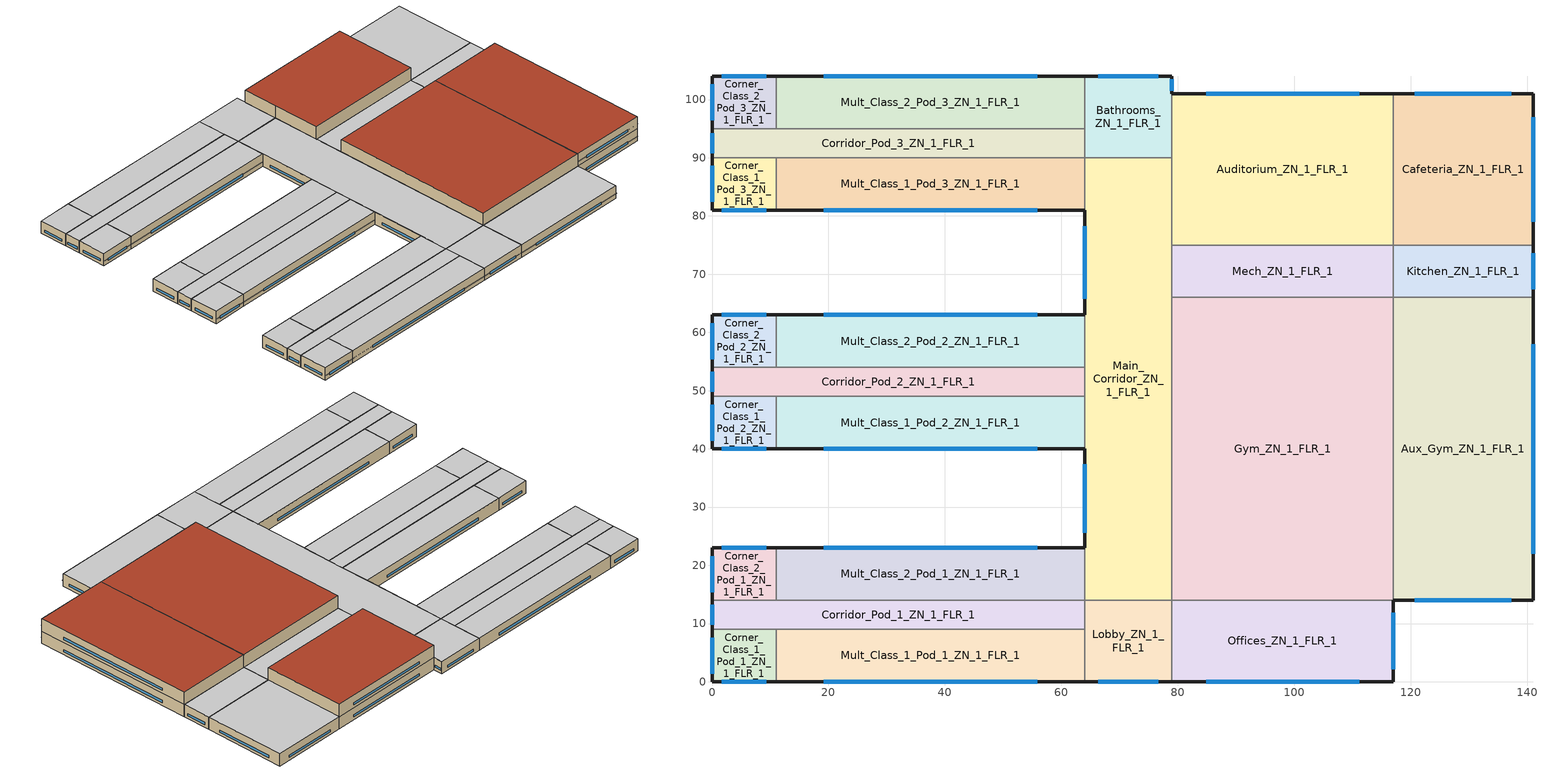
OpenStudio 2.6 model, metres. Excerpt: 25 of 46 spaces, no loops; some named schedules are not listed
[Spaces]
Kitchen_ZN_1_FLR_1
 floor ground: 141,75 141,66 117,66 117,75 z0
 wall outside (BTAP-Ext-Wall-Mass:U-0.21-:{ "cond"=>0.06}): 141,66 141,75 z0:4
 wall to Cafeteria_ZN_1_FLR_1: 141,75 117,75 z0:4
 wall to Aux_Gym_ZN_1_FLR_1: 117,66 141,66 z0:4
 wall to Mech_ZN_1_FLR_1: 117,75 117,66 z0:4
 window (BTAP-Ext-DaylightDiffuser:U=0.190 SHGC=0.600-:{ "cond"=>0.7}): 141,67.4 141,73.6 z0.92:1.61
 ceiling to LIBRARY_MEDIA_CENTER_ZN_1_FLR_2: 141,66 141,75 117,75 117,66 z4
Gym_ZN_1_FLR_1
 floor ground: 117,66 117,14 79,14 79,66 z0
 wall to Aux_Gym_ZN_1_FLR_1: 117,14 117,66 z4:8; 117,14 117,66 z0:4
 wall to Main_Corridor_ZN_1_FLR_1: 79,66 79,14 z0:4
 wall to Offices_ZN_1_FLR_1: 79,14 117,14 z0:4
 wall to Offices_ZN_1_FLR_2: 79,14 117,14 z4:8
 wall to Mech_ZN_1_FLR_2: 117,66 79,66 z4:8
 wall to Mech_ZN_1_FLR_1: 117,66 79,66 z0:4
 wall to Main_Corridor_ZN_1_FLR_2: 79,66 79,14 z4:8
 roof outside (BTAP-Ext-Roof-Metal:U-0.138-:{ "cond"=>0.057}): 117,14 117,66 79,66 79,14 z8
Offices_ZN_1_FLR_1
 floor ground: 117,14 117,0 79,0 79,14 z0
 wall outside (BTAP-Ext-Wall-Mass:U-0.21-:{ "cond"=>0.06}): 79,0 117,0 117,14 z0:4
 wall to Lobby_ZN_1_FLR_1: 79,14 79,0 z0:4
 window (BTAP-Ext-DaylightDiffuser:U=0.190 SHGC=0.600-:{ "cond"=>0.7}): 84.85,0 111.15,0 / 117,2.17 117,11.83 z0.92:1.61
 ceiling to Offices_ZN_1_FLR_2: 117,0 117,14 79,14 79,0 z4
Auditorium_ZN_1_FLR_1
 floor ground: 117,101 117,75 79,75 79,101 z0
 wall outside (BTAP-Ext-Wall-Mass:U-0.21-:{ "cond"=>0.06}): 117,101 79,101 z4:8; 117,101 79,101 z0:4
 wall to LIBRARY_MEDIA_CENTER_ZN_1_FLR_2: 117,75 117,101 z4:8
 wall to Main_Corridor_ZN_1_FLR_1: 79,90 79,75 z0:4
 wall to Cafeteria_ZN_1_FLR_1: 117,75 117,101 z0:4
 wall to Bathrooms_ZN_1_FLR_2: 79,101 79,90 z4:8
 wall to Bathrooms_ZN_1_FLR_1: 79,101 79,90 z0:4
 wall to Main_Corridor_ZN_1_FLR_2: 79,90 79,75 z4:8
 wall to Mech_ZN_1_FLR_2: 79,75 117,75 z4:8
 wall to Mech_ZN_1_FLR_1: 79,75 117,75 z0:4
 window (BTAP-Ext-DaylightDiffuser:U=0.190 SHGC=0.600-:{ "cond"=>0.7}): 111.15,101 84.85,101 z0.92:1.61; 111.15,101 84.85,101 z4.92:5.61
 roof outside (BTAP-Ext-Roof-Metal:U-0.138-:{ "cond"=>0.057}): 117,75 117,101 79,101 79,75 z8
Mult_Class_2_Pod_2_ZN_1_FLR_1
 floor ground: 64,63 64,54 11,54 11,63 z0
 wall outside (BTAP-Ext-Wall-Mass:U-0.21-:{ "cond"=>0.06}): 64,63 11,63 z0:4
 wall to Corner_Class_2_Pod_2_ZN_1_FLR_1: 11,63 11,54 z0:4
 wall to Corridor_Pod_2_ZN_1_FLR_1: 11,54 64,54 z0:4
 wall to Main_Corridor_ZN_1_FLR_1: 64,54 64,63 z0:4
 window (BTAP-Ext-DaylightDiffuser:U=0.190 SHGC=0.600-:{ "cond"=>0.7}): 55.84,63 19.16,63 z0.92:1.61
 ceiling to Mult_Class_2_Pod_2_ZN_1_FLR_2: 64,54 64,63 11,63 11,54 z4
Aux_Gym_ZN_1_FLR_1
 floor ground: 141,66 141,14 117,14 117,66 z0
 wall outside (BTAP-Ext-Wall-Mass:U-0.21-:{ "cond"=>0.06}): 117,14 141,14 141,66 z0:4; 117,14 141,14 141,66 z4:8
 wall to LIBRARY_MEDIA_CENTER_ZN_1_FLR_2: 141,66 117,66 z4:8
 window (BTAP-Ext-DaylightDiffuser:U=0.190 SHGC=0.600-:{ "cond"=>0.7}): 120.7,14 137.3,14 / 141,22 141,58 z0.92:1.61; 120.7,14 137.3,14 / 141,22 141,58 z4.92:5.61
 roof outside (BTAP-Ext-Roof-Metal:U-0.138-:{ "cond"=>0.057}): 141,14 141,66 117,66 117,14 z8
Cafeteria_ZN_1_FLR_1
 floor ground: 141,101 141,75 117,75 117,101 z0
 wall outside (BTAP-Ext-Wall-Mass:U-0.21-:{ "cond"=>0.06}): 141,75 141,101 117,101 z0:4
 window (BTAP-Ext-DaylightDiffuser:U=0.190 SHGC=0.600-:{ "cond"=>0.7}): 141,79.01 141,96.99 / 137.3,101 120.7,101 z0.92:1.61
 ceiling to LIBRARY_MEDIA_CENTER_ZN_1_FLR_2: 141,75 141,101 117,101 117,75 z4
Corner_Class_2_Pod_3_ZN_1_FLR_1
 floor ground: 11,104 11,95 0,95 0,104 z0
 wall outside (BTAP-Ext-Wall-Mass:U-0.21-:{ "cond"=>0.06}): 11,104 0,104 0,95 z0:4
 wall to Corridor_Pod_3_ZN_1_FLR_1: 0,95 11,95 z0:4
 wall to Mult_Class_2_Pod_3_ZN_1_FLR_1: 11,95 11,104 z0:4
 window (BTAP-Ext-DaylightDiffuser:U=0.190 SHGC=0.600-:{ "cond"=>0.7}): 9.29,104 1.71,104 / 0,102.6 0,96.4 z0.92:1.61
 ceiling to Corner_Class_2_Pod_3_ZN_1_FLR_2: 11,95 11,104 0,104 0,95 z4
Mult_Class_1_Pod_1_ZN_1_FLR_1
 floor ground: 64,9 64,0 11,0 11,9 z0
 wall outside (BTAP-Ext-Wall-Mass:U-0.21-:{ "cond"=>0.06}): 11,0 64,0 z0:4
 wall to Lobby_ZN_1_FLR_1: 64,0 64,9 z0:4
 wall to Corner_Class_1_Pod_1_ZN_1_FLR_1: 11,9 11,0 z0:4
 wall to Corridor_Pod_1_ZN_1_FLR_1: 64,9 11,9 z0:4
 window (BTAP-Ext-DaylightDiffuser:U=0.190 SHGC=0.600-:{ "cond"=>0.7}): 19.16,0 55.84,0 z0.92:1.61
 ceiling to Mult_Class_1_Pod_1_ZN_1_FLR_2: 64,0 64,9 11,9 11,0 z4
Corner_Class_1_Pod_1_ZN_1_FLR_1
 floor ground: 11,9 11,0 0,0 0,9 z0
 wall outside (BTAP-Ext-Wall-Mass:U-0.21-:{ "cond"=>0.06}): 0,9 0,0 11,0 z0:4
 wall to Corridor_Pod_1_ZN_1_FLR_1: 11,9 0,9 z0:4
 window (BTAP-Ext-DaylightDiffuser:U=0.190 SHGC=0.600-:{ "cond"=>0.7}): 1.71,0 9.29,0 / 0,7.6 0,1.4 z0.92:1.61
 ceiling to Corner_Class_1_Pod_1_ZN_1_FLR_2: 11,0 11,9 0,9 0,0 z4
Corner_Class_1_Pod_2_ZN_1_FLR_1
 floor ground: 11,49 11,40 0,40 0,49 z0
 wall outside (BTAP-Ext-Wall-Mass:U-0.21-:{ "cond"=>0.06}): 0,49 0,40 11,40 z0:4
 wall to Mult_Class_1_Pod_2_ZN_1_FLR_1: 11,40 11,49 z0:4
 wall to Corridor_Pod_2_ZN_1_FLR_1: 11,49 0,49 z0:4
 window (BTAP-Ext-DaylightDiffuser:U=0.190 SHGC=0.600-:{ "cond"=>0.7}): 1.71,40 9.29,40 / 0,47.6 0,41.4 z0.92:1.61
 ceiling to Corner_Class_1_Pod_2_ZN_1_FLR_2: 11,40 11,49 0,49 0,40 z4
Corridor_Pod_2_ZN_1_FLR_1
 floor ground: 64,54 64,49 0,49 0,54 z0
 wall outside (BTAP-Ext-Wall-Mass:U-0.21-:{ "cond"=>0.06}): 0,54 0,49 z0:4
 wall to Corner_Class_2_Pod_2_ZN_1_FLR_1: 11,54 0,54 z0:4
 wall to Main_Corridor_ZN_1_FLR_1: 64,49 64,54 z0:4
 wall to Mult_Class_1_Pod_2_ZN_1_FLR_1: 11,49 64,49 z0:4
 window (BTAP-Ext-DaylightDiffuser:U=0.190 SHGC=0.600-:{ "cond"=>0.7}): 0,53.21 0,49.79 z0.92:1.62
 ceiling to Corridor_Pod_2_ZN_1_FLR_2: 64,49 64,54 0,54 0,49 z4
Corridor_Pod_1_ZN_1_FLR_1
 floor ground: 64,14 64,9 0,9 0,14 z0
 wall outside (BTAP-Ext-Wall-Mass:U-0.21-:{ "cond"=>0.06}): 0,14 0,9 z0:4
 wall to Mult_Class_2_Pod_1_ZN_1_FLR_1: 64,14 11,14 z0:4
 wall to Corner_Class_2_Pod_1_ZN_1_FLR_1: 11,14 0,14 z0:4
 wall to Lobby_ZN_1_FLR_1: 64,9 64,14 z0:4
 window (BTAP-Ext-DaylightDiffuser:U=0.190 SHGC=0.600-:{ "cond"=>0.7}): 0,13.21 0,9.79 z0.92:1.62
 ceiling to Corridor_Pod_1_ZN_1_FLR_2: 64,9 64,14 0,14 0,9 z4
Main_Corridor_ZN_1_FLR_1
 floor ground: 79,90 79,14 64,14 64,90 z0
 wall outside (BTAP-Ext-Wall-Mass:U-0.21-:{ "cond"=>0.06}): 64,81 64,63 / 64,40 64,23 z0:4
 wall to Mult_Class_2_Pod_1_ZN_1_FLR_1: 64,23 64,14 z0:4
 wall to Lobby_ZN_1_FLR_1: 64,14 79,14 z0:4
 wall to Mult_Class_1_Pod_3_ZN_1_FLR_1: 64,90 64,81 z0:4
 wall to Mech_ZN_1_FLR_1: 79,66 79,75 z0:4
 wall to Mult_Class_1_Pod_2_ZN_1_FLR_1: 64,49 64,40 z0:4
 wall to Bathrooms_ZN_1_FLR_1: 79,90 64,90 z0:4
 window (BTAP-Ext-DaylightDiffuser:U=0.190 SHGC=0.600-:{ "cond"=>0.7}): 64,37.37 64,25.63 / 64,78.22 64,65.78 z0.92:1.61
 ceiling to Main_Corridor_ZN_1_FLR_2: 79,14 79,90 64,90 64,14 z4
Bathrooms_ZN_1_FLR_1
 floor ground: 79,104 79,90 64,90 64,104 z0
 wall outside (BTAP-Ext-Wall-Mass:U-0.21-:{ "cond"=>0.06}): 79,101 79,104 64,104 z0:4
 wall to Corridor_Pod_3_ZN_1_FLR_1: 64,95 64,90 z0:4
 wall to Mult_Class_2_Pod_3_ZN_1_FLR_1: 64,104 64,95 z0:4
 window (BTAP-Ext-DaylightDiffuser:U=0.190 SHGC=0.600-:{ "cond"=>0.7}): 79,101.48 79,103.52 z0.92:1.62; 76.68,104 66.32,104 z0.92:1.61
 ceiling to Bathrooms_ZN_1_FLR_2: 79,90 79,104 64,104 64,90 z4
Corridor_Pod_3_ZN_1_FLR_1
 floor ground: 64,95 64,90 0,90 0,95 z0
 wall outside (BTAP-Ext-Wall-Mass:U-0.21-:{ "cond"=>0.06}): 0,95 0,90 z0:4
 wall to Mult_Class_1_Pod_3_ZN_1_FLR_1: 11,90 64,90 z0:4
 wall to Corner_Class_1_Pod_3_ZN_1_FLR_1: 0,90 11,90 z0:4
 wall to Mult_Class_2_Pod_3_ZN_1_FLR_1: 64,95 11,95 z0:4
 window (BTAP-Ext-DaylightDiffuser:U=0.190 SHGC=0.600-:{ "cond"=>0.7}): 0,94.21 0,90.79 z0.92:1.62
 ceiling to Corridor_Pod_3_ZN_1_FLR_2: 64,90 64,95 0,95 0,90 z4
Mult_Class_1_Pod_3_ZN_1_FLR_1
 floor ground: 64,90 64,81 11,81 11,90 z0
 wall outside (BTAP-Ext-Wall-Mass:U-0.21-:{ "cond"=>0.06}): 11,81 64,81 z0:4
 wall to Corner_Class_1_Pod_3_ZN_1_FLR_1: 11,90 11,81 z0:4
 window (BTAP-Ext-DaylightDiffuser:U=0.190 SHGC=0.600-:{ "cond"=>0.7}): 19.16,81 55.84,81 z0.92:1.61
 ceiling to Mult_Class_1_Pod_3_ZN_1_FLR_2: 64,81 64,90 11,90 11,81 z4
Mult_Class_2_Pod_1_ZN_1_FLR_1
 floor ground: 64,23 64,14 11,14 11,23 z0
 wall outside (BTAP-Ext-Wall-Mass:U-0.21-:{ "cond"=>0.06}): 64,23 11,23 z0:4
 wall to Corner_Class_2_Pod_1_ZN_1_FLR_1: 11,23 11,14 z0:4
 window (BTAP-Ext-DaylightDiffuser:U=0.190 SHGC=0.600-:{ "cond"=>0.7}): 55.84,23 19.16,23 z0.92:1.61
 ceiling to Mult_Class_2_Pod_1_ZN_1_FLR_2: 64,14 64,23 11,23 11,14 z4
Lobby_ZN_1_FLR_1
 floor ground: 79,14 79,0 64,0 64,14 z0
 wall outside (BTAP-Ext-Wall-Mass:U-0.21-:{ "cond"=>0.06}): 64,0 79,0 z0:4
 window (BTAP-Ext-DaylightDiffuser:U=0.190 SHGC=0.600-:{ "cond"=>0.7}): 66.32,0 76.68,0 z0.92:1.61
 ceiling to Lobby_ZN_1_FLR_2: 79,0 79,14 64,14 64,0 z4
Mult_Class_2_Pod_3_ZN_1_FLR_1
 floor ground: 64,104 64,95 11,95 11,104 z0
 wall outside (BTAP-Ext-Wall-Mass:U-0.21-:{ "cond"=>0.06}): 64,104 11,104 z0:4
 window (BTAP-Ext-DaylightDiffuser:U=0.190 SHGC=0.600-:{ "cond"=>0.7}): 55.84,104 19.16,104 z0.92:1.61
 ceiling to Mult_Class_2_Pod_3_ZN_1_FLR_2: 64,95 64,104 11,104 11,95 z4
Corner_Class_2_Pod_2_ZN_1_FLR_1
 floor ground: 11,63 11,54 0,54 0,63 z0
 wall outside (BTAP-Ext-Wall-Mass:U-0.21-:{ "cond"=>0.06}): 11,63 0,63 0,54 z0:4
 window (BTAP-Ext-DaylightDiffuser:U=0.190 SHGC=0.600-:{ "cond"=>0.7}): 9.29,63 1.71,63 / 0,61.6 0,55.4 z0.92:1.61
 ceiling to Corner_Class_2_Pod_2_ZN_1_FLR_2: 11,54 11,63 0,63 0,54 z4
Corner_Class_2_Pod_1_ZN_1_FLR_1
 floor ground: 11,23 11,14 0,14 0,23 z0
 wall outside (BTAP-Ext-Wall-Mass:U-0.21-:{ "cond"=>0.06}): 11,23 0,23 0,14 z0:4
 window (BTAP-Ext-DaylightDiffuser:U=0.190 SHGC=0.600-:{ "cond"=>0.7}): 9.29,23 1.71,23 / 0,21.6 0,15.4 z0.92:1.61
 ceiling to Corner_Class_2_Pod_1_ZN_1_FLR_2: 11,14 11,23 0,23 0,14 z4
Mech_ZN_1_FLR_1
 floor ground: 117,75 117,66 79,66 79,75 z0
 ceiling to Mech_ZN_1_FLR_2: 117,66 117,75 79,75 79,66 z4
Corner_Class_1_Pod_3_ZN_1_FLR_1
 floor ground: 11,90 11,81 0,81 0,90 z0
 wall outside (BTAP-Ext-Wall-Mass:U-0.21-:{ "cond"=>0.06}): 0,90 0,81 11,81 z0:4
 window (BTAP-Ext-DaylightDiffuser:U=0.190 SHGC=0.600-:{ "cond"=>0.7}): 1.71,81 9.29,81 / 0,88.6 0,82.4 z0.92:1.61
 ceiling to Corner_Class_1_Pod_3_ZN_1_FLR_2: 11,81 11,90 0,90 0,81 z4
Mult_Class_1_Pod_2_ZN_1_FLR_1
 floor ground: 64,49 64,40 11,40 11,49 z0
 wall outside (BTAP-Ext-Wall-Mass:U-0.21-:{ "cond"=>0.06}): 11,40 64,40 z0:4
 window (BTAP-Ext-DaylightDiffuser:U=0.190 SHGC=0.600-:{ "cond"=>0.7}): 19.16,40 55.84,40 z0.92:1.61
 ceiling to Mult_Class_1_Pod_2_ZN_1_FLR_2: 64,40 64,49 11,49 11,40 z4
shading: 63.97,81 11.03,81 11.03,80.65 63.97,80.65 z1.76; 78.97,0 64.03,0 64.03,-0.35 78.97,-0.35 z1.77; 10.97,40 0.03,40 0.03,39.65 10.97,39.65 z1.77; 140.97,14 117.03,14 117.03,13.65 140.97,13.65 z1.76; 10.97,81 0.03,81 0.03,80.65 10.97,80.65 z1.77; 63.97,40 11.03,40 11.03,39.65 63.97,39.65 z1.76; 116.97,0 79.03,0 79.03,-0.35 116.97,-0.35 z1.76; 63.97,0 11.03,0 11.03,-0.35 63.97,-0.35 z1.76; 10.97,0 0.03,0 0.03,-0.35 10.97,-0.35 z1.77; 140.97,14 117.03,14 117.03,13.65 140.97,13.65 z5.76
[Site]
Fort McMurray AP_AB_CAN: Latitude {deg}=56.653; Longitude {deg}=-111.223; Time Zone {hr}=-7; Elevation {m}=369.1; Terrain=City
[Building]
SecondarySchool-CAN_AB_Fort.McMurray.AP.716890_CWEC2016.epw created: 2019-08-08 01:45:08 +0000: North Axis {deg}=0; Default Construction Set=BTAP-Mass at hdd = 6250.0; Standards Number of Stories=2; Standards Number of Above Ground Stories=2; Standards Building Type=NECB2017_SecondarySchool
[ClimateZones]
Climate Zone Institution Name 1=ASHRAE; Climate Zone Document Name 1=ANSI/ASHRAE Standard 169; Climate Zone Document Year 1=2006; Climate Zone Institution Name 2=CEC; Climate Zone Document Name 2=California Climate Zone Descriptions; Climate Zone Document Year 2=1995
[Site:WaterMainsTemperature]
Calculation Method=Correlation; Annual Average Outdoor Air Temperature {C}=1.875; Maximum Difference In Monthly Average Outdoor Air Temperatures {deltaC}=34.4
[Site:GroundTemperature:BuildingSurface]
19.527, 19.502, 19.536, 19.598, 20.002, 21.64, 22.225, 22.375, 21.449, 20.121, 19.802, 19.633
[SizingPeriod:DesignDay] Barometric Pressure {Pa}=96969; Sky Clearness=0; Rain Indicator=0; Snow Indicator=0; Day of Month=21; Daylight Saving Time Indicator=0; Humidity Indicating Type=Wetbulb; Dry-Bulb Temperature Range Modifier Type=DefaultMultipliers
Name | Maximum Dry-Bulb Temperature {C} | Daily Dry-Bulb Temperature Range {deltaC} | Humidity Indicating Conditions at Maximum Dry-Bulb | Wind Speed {m/s} | Wind Direction {deg} | Month | Day Type | Solar Model Indicator | ASHRAE Taub | ASHRAE Taud
Fort McMurray AP Ann Htg 99.6% Condns DB | -36.2 | 0 | -36.2 | 1 | 90 | 1 | WinterDesignDay | ASHRAEClearSky
Fort McMurray AP Ann Clg .4% Condns DB=>MWB | 28.9 | 12.4 | 17.8 | 3.7 | 250 | 7 | SummerDesignDay | ASHRAETau | 0.377 | 2.403
[Material:NoMass] Roughness=Smooth; Thermal Absorptance=0.9; Solar Absorptance=0.7
Name | Thermal Resistance {m2-K/W} | Visible Absorptance
Typical Carpet Pad | 0.21648 | 0.8
Typical Insulation 1 | 5.91238 | 0.7
Typical Insulation 2 | 4.49096 | 0.7
Typical Insulation 3 | 7.24636 | 0.7
Typical Carpet Pad 2 | 1.25503 | 0.8
Typical Carpet Pad 3 | 3.45515 | 0.8
Typical Insulation 4 | 0.526298 | 0.7
Typical Insulation 5 | 0.526316 | 0.7
Typical Insulation 6 R-93.1 | 16.3957 | 0.7
Typical Insulation 6 R-99.97 | 17.6056 | 0.7
[Material]
Name | Roughness | Thickness {m} | Conductivity {W/m-K} | Density {kg/m3} | Specific Heat {J/kg-K} | Thermal Absorptance | Solar Absorptance | Visible Absorptance
100mm Normalweight concrete floor | MediumSmooth | 0.1016 | 2.31 | 2322 | 832
G01 13mm gypsum board | Smooth | 0.0127 | 0.16 | 800 | 1090 | 0.9 | 0.7 | 0.5
G05 25mm wood | MediumSmooth | 0.0254 | 0.15 | 608 | 1630 | 0.9 | 0.5 | 0.5
4 in. Normalweight Concrete Floor | MediumRough | 0.1016 | 2.31 | 2322 | 832 | 0.9 | 0.7 | 0.7
1IN Stucco; 1IN Stucco 1 | Smooth | 0.0253 | 0.6918 | 1858 | 837 | 0.9 | 0.7 | 0.92
8IN CONCRETE HW RefBldg; 8IN CONCRETE HW RefBldg 1 | Rough | 0.2032 | 1.311 | 2240 | 836.8 | 0.9 | 0.7 | 0.7
1/2IN Gypsum; 1/2IN Gypsum 1 | Smooth | 0.0127 | 0.16 | 784.9 | 830 | 0.9 | 0.4 | 0.4
Metal Roof Surface; F08 Metal surface; Metal Roof Surface 1 | Smooth | 0.0008 | 45.28 | 7824 | 500 | 0.9 | 0.7 | 0.7
6 in. Normalweight Concrete Floor | MediumRough | 0.1524 | 2.31 | 2322 | 832 | 0.9 | 0.7 | 0.7
[Construction]
BTAP-Int-Floor: 100mm Normalweight concrete floor, Typical Carpet Pad
BTAP-Int-Wall: G01 13mm gypsum board, G01 13mm gypsum board
BTAP-Int-Ceiling: Typical Carpet Pad, 100mm Normalweight concrete floor
BTAP-Ext-DaylightDiffuser: SimpleGlazing
BTAP-Int-Door: G05 25mm wood
BTAP-Ext-Floor-Mass:U-0.162: Typical Insulation 1, 4 in. Normalweight Concrete Floor, Typical Carpet Pad
BTAP-Ext-Wall-Mass:U-0.21: 1IN Stucco, 8IN CONCRETE HW RefBldg, Typical Insulation 2, 1/2IN Gypsum
BTAP-Ext-Roof-Metal:U-0.138: Metal Roof Surface, Typical Insulation 3
BTAP-Grnd-Floor-Mass:U-0.757: 6 in. Normalweight Concrete Floor, Typical Carpet Pad 2
BTAP-Grnd-Roof-Mass:U-0.284: 6 in. Normalweight Concrete Floor, Typical Carpet Pad 3
BTAP-Ext-Door:U-1.9000000000000001: F08 Metal surface, Typical Insulation 4
BTAP-Ext-OverHeadDoor:U-1.9000000000000001: Typical Insulation 5
BTAP-Ext-DaylightDiffuser:U=0.190 SHGC=0.600: SimpleGlazing:U=0.190 SHGC=0.600
BTAP-Ext-Wall-Mass:U-0.21-:{ "cond"=>0.06}: 1IN Stucco 1, 8IN CONCRETE HW RefBldg 1, Typical Insulation 6 R-93.1, 1/2IN Gypsum 1
BTAP-Ext-Roof-Metal:U-0.138-:{ "cond"=>0.057}: Metal Roof Surface 1, Typical Insulation 6 R-99.97
BTAP-Ext-DaylightDiffuser:U=0.190 SHGC=0.600-:{ "cond"=>0.7}: SimpleGlazing:U=0.190 SHGC=0.600 1 U-0.12
[DefaultConstructionSet]
BTAP-Mass at hdd = 6250.0: Default Exterior Surface Constructions=BTAP-Mass at hdd = 6250.0; Default Interior Surface Constructions=Default Surface Constructions 2; Default Ground Contact Surface Constructions=BTAP-Mass at hdd = 6250.0 1; Default Exterior SubSurface Constructions=BTAP-Mass at hdd = 6250.0; Default Interior SubSurface Constructions=Default Sub Surface Constructions 2; Interior Partition Construction=BTAP-Int-Door
[DefaultSurfaceConstructions]
Name | Floor Construction | Wall Construction | Roof Ceiling Construction
Default Surface Constructions 2 | BTAP-Int-Floor | BTAP-Int-Wall | BTAP-Int-Ceiling
BTAP-Mass at hdd = 6250.0 | BTAP-Ext-Floor-Mass:U-0.162 | BTAP-Ext-Wall-Mass:U-0.21 | BTAP-Ext-Roof-Metal:U-0.138
BTAP-Mass at hdd = 6250.0 1 | BTAP-Grnd-Floor-Mass:U-0.757 | BTAP-Grnd-Roof-Mass:U-0.284 | BTAP-Grnd-Roof-Mass:U-0.284
[DefaultSubSurfaceConstructions]
Name | Fixed Window Construction | Operable Window Construction | Door Construction | Glass Door Construction | Overhead Door Construction | Skylight Construction | Tubular Daylight Dome Construction | Tubular Daylight Diffuser Construction
Default Sub Surface Constructions 2 | BTAP-Ext-DaylightDiffuser | BTAP-Ext-DaylightDiffuser | BTAP-Int-Door
BTAP-Mass at hdd = 6250.0 | BTAP-Ext-DaylightDiffuser:U=0.190 SHGC=0.600 | BTAP-Ext-DaylightDiffuser:U=0.190 SHGC=0.600 | BTAP-Ext-Door:U-1.9000000000000001 | BTAP-Ext-DaylightDiffuser:U=0.190 SHGC=0.600 | BTAP-Ext-OverHeadDoor:U-1.9000000000000001 | BTAP-Ext-DaylightDiffuser:U=0.190 SHGC=0.600 | BTAP-Ext-DaylightDiffuser:U=0.190 SHGC=0.600 | BTAP-Ext-DaylightDiffuser:U=0.190 SHGC=0.600
[WindowMaterial:SimpleGlazingSystem] Solar Heat Gain Coefficient=0.6; Visible Transmittance=0.21
Name | U-Factor {W/m2-K}
SimpleGlazing | 2.2
SimpleGlazing:U=0.190 SHGC=0.600 | 1.9
SimpleGlazing:U=0.190 SHGC=0.600 1 U-0.12 | 0.7
[Space] Building Story=Building Story 1; Part of Total Floor Area=Yes
Name | Space Type | Thermal Zone
Kitchen_ZN_1_FLR_1 | Space Function Food preparation area | ALL_ST=Food preparation area_FL=Building Story 1_SCH=B
Corner_Class_1_Pod_2_ZN_1_FLR_1; Corner_Class_1_Pod_1_ZN_1_FLR_1; Corner_Class_1_Pod_3_ZN_1_FLR_1 | Space Function Classroom/Lecture hall/Training room other | ALL_ST=Classroom/Lecture hall/Training room other_FL=Building Story 1_SCH=D
Gym_ZN_1_FLR_1 | Space Function Gymnasium/Fitness centre playing area | ALL_ST=Gymnasium/Fitness centre playing area_FL=Building Story 1_SCH=B
Offices_ZN_1_FLR_1 | Space Function Office enclosed <= 25 m2 | ALL_ST=Office enclosed <= 25 m2_FL=Building Story 1_SCH=A
Auditorium_ZN_1_FLR_1 | Space Function Audience seating area permanent - auditorium | ALL_ST=Audience seating area permanent - auditorium_FL=Building Story 1_SCH=C
Mult_Class_2_Pod_2_ZN_1_FLR_1; Mult_Class_2_Pod_1_ZN_1_FLR_1; Mult_Class_2_Pod_3_ZN_1_FLR_1 | Space Function Classroom/Lecture hall/Training room other | ALL_ST=Classroom/Lecture hall/Training room other_FL=Building Story 1_SCH=D 1
Aux_Gym_ZN_1_FLR_1 | Space Function Gymnasium/Fitness centre playing area | ALL_ST=Gymnasium/Fitness centre playing area_FL=Building Story 1_SCH=B 1
Mult_Class_1_Pod_2_ZN_1_FLR_1; Mult_Class_1_Pod_3_ZN_1_FLR_1; Mult_Class_1_Pod_1_ZN_1_FLR_1 | Space Function Classroom/Lecture hall/Training room other | ALL_ST=Classroom/Lecture hall/Training room other_FL=Building Story 1_SCH=D 2
Cafeteria_ZN_1_FLR_1 | Space Function Conference/Meeting/Multi-purpose room | ALL_ST=Conference/Meeting/Multi-purpose room_FL=Building Story 1_SCH=C
Mech_ZN_1_FLR_1 | Space Function Electrical/Mechanical room-sch-D | WILD_ST=Electrical/Mechanical room-sch-D_FL=Building Story 1_SCH=D
Corridor_Pod_1_ZN_1_FLR_1; Corridor_Pod_3_ZN_1_FLR_1; Corridor_Pod_2_ZN_1_FLR_1 | Space Function Corridor/Transition area other-sch-D | WILD_ST=Corridor/Transition area other-sch-D_FL=Building Story 1_SCH=D 1
Corner_Class_2_Pod_3_ZN_1_FLR_1; Corner_Class_2_Pod_1_ZN_1_FLR_1; Corner_Class_2_Pod_2_ZN_1_FLR_1 | Space Function Classroom/Lecture hall/Training room other | ALL_ST=Classroom/Lecture hall/Training room other_FL=Building Story 1_SCH=D 3
Main_Corridor_ZN_1_FLR_1 | Space Function Corridor/Transition area other-sch-D | WILD_ST=Corridor/Transition area other-sch-D_FL=Building Story 1_SCH=D
Bathrooms_ZN_1_FLR_1 | Space Function Washroom - other-sch-D | WET_ST=Washroom - other-sch-D_FL=Building Story 1_SCHD
Lobby_ZN_1_FLR_1 | Space Function Lobby - other | ALL_ST=Lobby - other_FL=Building Story 1_SCH=C
[BuildingStory]
Building Story 1: Nominal Z Coordinate {m}=0
[SpaceType] Standards Building Type=Space Function
Name | Default Schedule Set | Design Specification Outdoor Air Object | Standards Space Type
Space Function Audience seating area permanent - auditorium | Space Function Audience seating area permanent - auditorium Schedule Set | Space Function Audience seating area permanent - auditorium Ventilation | Audience seating area permanent - auditorium
Space Function Gymnasium/Fitness centre playing area | Space Function Gymnasium/Fitness centre playing area Schedule Set | Space Function Gymnasium/Fitness centre playing area Ventilation | Gymnasium/Fitness centre playing area
Space Function Washroom - other-sch-D | Space Function Washroom - other-sch-D Schedule Set | Space Function Washroom - other-sch-D Ventilation | Washroom - other-sch-D
Space Function Conference/Meeting/Multi-purpose room | Space Function Conference/Meeting/Multi-purpose room Schedule Set | Space Function Conference/Meeting/Multi-purpose room Ventilation | Conference/Meeting/Multi-purpose room
Space Function Classroom/Lecture hall/Training room other | Space Function Classroom/Lecture hall/Training room other Schedule Set | Space Function Classroom/Lecture hall/Training room other Ventilation | Classroom/Lecture hall/Training room other
Space Function Corridor/Transition area other-sch-D | Space Function Corridor/Transition area other-sch-D Schedule Set | Space Function Corridor/Transition area other-sch-D Ventilation | Corridor/Transition area other-sch-D
Space Function Food preparation area | Space Function Food preparation area Schedule Set | Space Function Food preparation area Ventilation | Food preparation area
Space Function Lobby - other | Space Function Lobby - other Schedule Set | Space Function Lobby - other Ventilation | Lobby - other
Space Function Electrical/Mechanical room-sch-D | Space Function Electrical/Mechanical room-sch-D Schedule Set | Space Function Electrical/Mechanical room-sch-D Ventilation | Electrical/Mechanical room-sch-D
Space Function Office enclosed <= 25 m2 | Space Function Office enclosed <= 25 m2 Schedule Set | Space Function Office enclosed <= 25 m2 Ventilation | Office enclosed <= 25 m2
[People:Definition] Number of People Calculation Method=People/Area; Fraction Radiant=0.3
Name | People per Space Floor Area {person/m2}
Space Function Audience seating area permanent - auditorium People Definition; Space Function Conference/Meeting/Multi-purpose room People Definition; Space Function Gymnasium/Fitness centre playing area People Definition | 0.200073
Space Function Classroom/Lecture hall/Training room other People Definition | 0.133382
Space Function Corridor/Transition area other-sch-D People Definition | 0.0100036
Space Function Electrical/Mechanical room-sch-D People Definition | 0.00500182
Space Function Food preparation area People Definition; Space Function Office enclosed <= 25 m2 People Definition | 0.0500182
Space Function Lobby - other People Definition | 0.100036
Space Function Washroom - other-sch-D People Definition | 0.0333454
[People] Work Efficiency Schedule=Work Efficiency Schedule; Clothing Insulation Schedule=Clothing Schedule; Air Velocity Schedule=Air Velocity Schedule; Multiplier=1
Name | People Definition | Space or SpaceType
Space Function Audience seating area permanent - auditorium People | Space Function Audience seating area permanent - auditorium People Definition | Space Function Audience seating area permanent - auditorium
Space Function Classroom/Lecture hall/Training room other People | Space Function Classroom/Lecture hall/Training room other People Definition | Space Function Classroom/Lecture hall/Training room other
Space Function Conference/Meeting/Multi-purpose room People | Space Function Conference/Meeting/Multi-purpose room People Definition | Space Function Conference/Meeting/Multi-purpose room
Space Function Corridor/Transition area other-sch-D People | Space Function Corridor/Transition area other-sch-D People Definition | Space Function Corridor/Transition area other-sch-D
Space Function Electrical/Mechanical room-sch-D People | Space Function Electrical/Mechanical room-sch-D People Definition | Space Function Electrical/Mechanical room-sch-D
Space Function Food preparation area People | Space Function Food preparation area People Definition | Space Function Food preparation area
Space Function Gymnasium/Fitness centre playing area People | Space Function Gymnasium/Fitness centre playing area People Definition | Space Function Gymnasium/Fitness centre playing area
Space Function Lobby - other People | Space Function Lobby - other People Definition | Space Function Lobby - other
Space Function Office enclosed <= 25 m2 People | Space Function Office enclosed <= 25 m2 People Definition | Space Function Office enclosed <= 25 m2
Space Function Washroom - other-sch-D People | Space Function Washroom - other-sch-D People Definition | Space Function Washroom - other-sch-D
[Lights:Definition] Design Level Calculation Method=Watts/Area; Fraction Radiant=0.5; Fraction Visible=0.2
Name | Watts per Space Floor Area {W/m2}
Space Function Audience seating area permanent - auditorium Lights Definition-new - 85.0 percent reduction | 0.975
Space Function Washroom - other-sch-D Lights Definition-new - 85.0 percent reduction | 1.02
Space Function Classroom/Lecture hall/Training room other Lights Definition-new - 85.0 percent reduction | 1.14
Space Function Gymnasium/Fitness centre playing area Lights Definition-new - 85.0 percent reduction | 1.38
Space Function Corridor/Transition area other-sch-D Lights Definition-new - 85.0 percent reduction | 0.66
Space Function Food preparation area Lights Definition-new - 85.0 percent reduction | 1.755
Space Function Electrical/Mechanical room-sch-D Lights Definition - 85.0 percent reduction | 0.690251
Space Function Office enclosed <= 25 m2 Lights Definition-new - 85.0 percent reduction | 1.2
Space Function Conference/Meeting/Multi-purpose room Lights Definition-new - 85.0 percent reduction | 1.575
Space Function Lobby - other Lights Definition-new - 85.0 percent reduction | 1.35
[Lights] Fraction Replaceable=1
Name | Lights Definition | Space or SpaceType
Space Function Audience seating area permanent - auditorium Lights 85.0 percent reduction | Space Function Audience seating area permanent - auditorium Lights Definition-new - 85.0 percent reduction | Space Function Audience seating area permanent - auditorium
Space Function Classroom/Lecture hall/Training room other Lights 85.0 percent reduction | Space Function Classroom/Lecture hall/Training room other Lights Definition-new - 85.0 percent reduction | Space Function Classroom/Lecture hall/Training room other
Space Function Conference/Meeting/Multi-purpose room Lights 85.0 percent reduction | Space Function Conference/Meeting/Multi-purpose room Lights Definition-new - 85.0 percent reduction | Space Function Conference/Meeting/Multi-purpose room
Space Function Corridor/Transition area other-sch-D Lights 85.0 percent reduction | Space Function Corridor/Transition area other-sch-D Lights Definition-new - 85.0 percent reduction | Space Function Corridor/Transition area other-sch-D
Space Function Electrical/Mechanical room-sch-D Lights 85.0 percent reduction | Space Function Electrical/Mechanical room-sch-D Lights Definition - 85.0 percent reduction | Space Function Electrical/Mechanical room-sch-D
Space Function Food preparation area Lights 85.0 percent reduction | Space Function Food preparation area Lights Definition-new - 85.0 percent reduction | Space Function Food preparation area
Space Function Gymnasium/Fitness centre playing area Lights 85.0 percent reduction | Space Function Gymnasium/Fitness centre playing area Lights Definition-new - 85.0 percent reduction | Space Function Gymnasium/Fitness centre playing area
Space Function Lobby - other Lights 85.0 percent reduction | Space Function Lobby - other Lights Definition-new - 85.0 percent reduction | Space Function Lobby - other
Space Function Office enclosed <= 25 m2 Lights 85.0 percent reduction | Space Function Office enclosed <= 25 m2 Lights Definition-new - 85.0 percent reduction | Space Function Office enclosed <= 25 m2
Space Function Washroom - other-sch-D Lights 85.0 percent reduction | Space Function Washroom - other-sch-D Lights Definition-new - 85.0 percent reduction | Space Function Washroom - other-sch-D
[ElectricEquipment:Definition] Design Level Calculation Method=Watts/Area; Fraction Radiant=0.5
Name | Watts per Space Floor Area {W/m2}
Space Function Audience seating area permanent - auditorium Elec Equip Definition - 50.0 percent reduction | 1.25045
Space Function Washroom - other-sch-D Elec Equip Definition - 50.0 percent reduction; Space Function Electrical/Mechanical room-sch-D Elec Equip Definition - 50.0 percent reduction; Space Function Conference/Meeting/Multi-purpose room Elec Equip Definition - 50.0 percent reduction; Space Function Lobby - other Elec Equip Definition - 50.0 percent reduction | 0.500182
Space Function Classroom/Lecture hall/Training room other Elec Equip Definition - 50.0 percent reduction | 2.50091
Space Function Gymnasium/Fitness centre playing area Elec Equip Definition - 50.0 percent reduction | 0.750273
Space Function Food preparation area Elec Equip Definition - 50.0 percent reduction | 5.00182
Space Function Office enclosed <= 25 m2 Elec Equip Definition - 50.0 percent reduction | 3.75136
[ElectricEquipment]
Name | Electric Equipment Definition | Space or SpaceType
Space Function Audience seating area permanent - auditorium Elec Equip 50.0 percent reduction | Space Function Audience seating area permanent - auditorium Elec Equip Definition - 50.0 percent reduction | Space Function Audience seating area permanent - auditorium
Space Function Classroom/Lecture hall/Training room other Elec Equip 50.0 percent reduction | Space Function Classroom/Lecture hall/Training room other Elec Equip Definition - 50.0 percent reduction | Space Function Classroom/Lecture hall/Training room other
Space Function Conference/Meeting/Multi-purpose room Elec Equip 50.0 percent reduction | Space Function Conference/Meeting/Multi-purpose room Elec Equip Definition - 50.0 percent reduction | Space Function Conference/Meeting/Multi-purpose room
Space Function Electrical/Mechanical room-sch-D Elec Equip 50.0 percent reduction | Space Function Electrical/Mechanical room-sch-D Elec Equip Definition - 50.0 percent reduction | Space Function Electrical/Mechanical room-sch-D
Space Function Food preparation area Elec Equip 50.0 percent reduction | Space Function Food preparation area Elec Equip Definition - 50.0 percent reduction | Space Function Food preparation area
Space Function Gymnasium/Fitness centre playing area Elec Equip 50.0 percent reduction | Space Function Gymnasium/Fitness centre playing area Elec Equip Definition - 50.0 percent reduction | Space Function Gymnasium/Fitness centre playing area
Space Function Lobby - other Elec Equip 50.0 percent reduction | Space Function Lobby - other Elec Equip Definition - 50.0 percent reduction | Space Function Lobby - other
Space Function Office enclosed <= 25 m2 Elec Equip 50.0 percent reduction | Space Function Office enclosed <= 25 m2 Elec Equip Definition - 50.0 percent reduction | Space Function Office enclosed <= 25 m2
Space Function Washroom - other-sch-D Elec Equip 50.0 percent reduction | Space Function Washroom - other-sch-D Elec Equip Definition - 50.0 percent reduction | Space Function Washroom - other-sch-D
[DesignSpecification:OutdoorAir] Outdoor Air Method=Sum; Outdoor Air Flow per Person {m3/s-person}=0; Outdoor Air Flow Rate {m3/s}=0; Outdoor Air Flow Air Changes per Hour {1/hr}=0
Name | Outdoor Air Flow per Floor Area {m3/s-m2}
Space Function Audience seating area permanent - auditorium Ventilation; Space Function Lobby - other Ventilation | 0.0041148
Space Function Classroom/Lecture hall/Training room other Ventilation | 0.00278384
Space Function Conference/Meeting/Multi-purpose room Ventilation | 0.0015748
Space Function Corridor/Transition area other-sch-D Ventilation; Space Function Electrical/Mechanical room-sch-D Ventilation; Space Function Washroom - other-sch-D Ventilation | 0.0003048
Space Function Food preparation area Ventilation | 0.0013716
Space Function Gymnasium/Fitness centre playing area Ventilation | 0.001524
Space Function Office enclosed <= 25 m2 Ventilation | 0.00042164
[DefaultScheduleSet] People Activity Level Schedule=NECB-Activity; Infiltration Schedule=Always On
Name | Number of People Schedule | Lighting Schedule | Electric Equipment Schedule
Space Function Audience seating area permanent - auditorium Schedule Set | NECB-C-Occupancy | NECB-C-Lighting | NECB-C-Electric-Equipment
Space Function Classroom/Lecture hall/Training room other Schedule Set; Space Function Washroom - other-sch-D Schedule Set | NECB-D-Occupancy | NECB-D-Occupancy-NECB-D-Lighting-0.5-0.0-0.67-Light Ruleset | NECB-D-Electric-Equipment
Space Function Conference/Meeting/Multi-purpose room Schedule Set | NECB-C-Occupancy | NECB-C-Occupancy-NECB-C-Lighting-0.5-0.0-0.67-Light Ruleset | NECB-C-Electric-Equipment
Space Function Corridor/Transition area other-sch-D Schedule Set; Space Function Electrical/Mechanical room-sch-D Schedule Set | NECB-D-Occupancy | NECB-D-Lighting | NECB-D-Electric-Equipment
Space Function Food preparation area Schedule Set; Space Function Gymnasium/Fitness centre playing area Schedule Set | NECB-B-Occupancy | NECB-B-Occupancy-NECB-B-Lighting-0.0-0.0-0.67-Light Ruleset | NECB-B-Electric-Equipment
Space Function Lobby - other Schedule Set | NECB-C-Occupancy | NECB-C-Occupancy-NECB-C-Lighting-0.0-0.0-0.67-Light Ruleset | NECB-C-Electric-Equipment
Space Function Office enclosed <= 25 m2 Schedule Set | NECB-A-Occupancy | NECB-A-Occupancy-NECB-A-Lighting-0.3-0.1-0.67-Light Ruleset | NECB-A-Electric-Equipment
[ThermostatSetpoint:DualSetpoint]
Name | Heating Setpoint Temperature Schedule | Cooling Setpoint Temperature Schedule
Space Function Washroom - other-sch-D Thermostat 5; Space Function Classroom/Lecture hall/Training room other Thermostat 49; Space Function Classroom/Lecture hall/Training room other Thermostat 53; Space Function Classroom/Lecture hall/Training room other Thermostat 54; Space Function Classroom/Lecture hall/Training room other Thermostat 56; Space Function Corridor/Transition area other-sch-D Thermostat 18; Space Function Corridor/Transition area other-sch-D Thermostat 19; Space Function Electrical/Mechanical room-sch-D Thermostat 5 | NECB-D-Thermostat Setpoint-Heating | NECB-D-Thermostat Setpoint-Cooling
Space Function Lobby - other Thermostat 5; Space Function Audience seating area permanent - auditorium Thermostat 3; Space Function Conference/Meeting/Multi-purpose room Thermostat 3 | NECB-C-Thermostat Setpoint-Heating | NECB-C-Thermostat Setpoint-Cooling
Space Function Office enclosed <= 25 m2 Thermostat 5 | NECB-A-Thermostat Setpoint-Heating | NECB-A-Thermostat Setpoint-Cooling
Space Function Gymnasium/Fitness centre playing area Thermostat 5; Space Function Gymnasium/Fitness centre playing area Thermostat 6; Space Function Food preparation area Thermostat 3 | NECB-B-Thermostat Setpoint-Heating | NECB-B-Thermostat Setpoint-Cooling
[SpaceInfiltration:DesignFlowRate] Schedule=Always On Discrete; Design Flow Rate Calculation Method=Flow/ExteriorArea; Flow per Exterior Surface Area {m3/s-m2}=3.4544e-05; Constant Term Coefficient=0; Temperature Term Coefficient=0; Velocity Term Coefficient=0.224; Velocity Squared Term Coefficient=0
Name | Space or SpaceType
Auditorium_ZN_1_FLR_1 Infiltration | Auditorium_ZN_1_FLR_1
Aux_Gym_ZN_1_FLR_1 Infiltration | Aux_Gym_ZN_1_FLR_1
Bathrooms_ZN_1_FLR_1 Infiltration | Bathrooms_ZN_1_FLR_1
Cafeteria_ZN_1_FLR_1 Infiltration | Cafeteria_ZN_1_FLR_1
Corner_Class_1_Pod_1_ZN_1_FLR_1 Infiltration | Corner_Class_1_Pod_1_ZN_1_FLR_1
Corner_Class_1_Pod_2_ZN_1_FLR_1 Infiltration | Corner_Class_1_Pod_2_ZN_1_FLR_1
Corner_Class_1_Pod_3_ZN_1_FLR_1 Infiltration | Corner_Class_1_Pod_3_ZN_1_FLR_1
Corner_Class_2_Pod_1_ZN_1_FLR_1 Infiltration | Corner_Class_2_Pod_1_ZN_1_FLR_1
Corner_Class_2_Pod_2_ZN_1_FLR_1 Infiltration | Corner_Class_2_Pod_2_ZN_1_FLR_1
Corner_Class_2_Pod_3_ZN_1_FLR_1 Infiltration | Corner_Class_2_Pod_3_ZN_1_FLR_1
Corridor_Pod_1_ZN_1_FLR_1 Infiltration | Corridor_Pod_1_ZN_1_FLR_1
Corridor_Pod_2_ZN_1_FLR_1 Infiltration | Corridor_Pod_2_ZN_1_FLR_1
Corridor_Pod_3_ZN_1_FLR_1 Infiltration | Corridor_Pod_3_ZN_1_FLR_1
Gym_ZN_1_FLR_1 Infiltration | Gym_ZN_1_FLR_1
Kitchen_ZN_1_FLR_1 Infiltration | Kitchen_ZN_1_FLR_1
Lobby_ZN_1_FLR_1 Infiltration | Lobby_ZN_1_FLR_1
Main_Corridor_ZN_1_FLR_1 Infiltration | Main_Corridor_ZN_1_FLR_1
Mult_Class_1_Pod_1_ZN_1_FLR_1 Infiltration | Mult_Class_1_Pod_1_ZN_1_FLR_1
Mult_Class_1_Pod_2_ZN_1_FLR_1 Infiltration | Mult_Class_1_Pod_2_ZN_1_FLR_1
Mult_Class_1_Pod_3_ZN_1_FLR_1 Infiltration | Mult_Class_1_Pod_3_ZN_1_FLR_1
Mult_Class_2_Pod_1_ZN_1_FLR_1 Infiltration | Mult_Class_2_Pod_1_ZN_1_FLR_1
Mult_Class_2_Pod_2_ZN_1_FLR_1 Infiltration | Mult_Class_2_Pod_2_ZN_1_FLR_1
Mult_Class_2_Pod_3_ZN_1_FLR_1 Infiltration | Mult_Class_2_Pod_3_ZN_1_FLR_1
Offices_ZN_1_FLR_1 Infiltration | Offices_ZN_1_FLR_1
[ThermalZone] Use Ideal Air Loads=No
Name | Thermostat
WET_ST=Washroom - other-sch-D_FL=Building Story 1_SCHD | Space Function Washroom - other-sch-D Thermostat 5
ALL_ST=Lobby - other_FL=Building Story 1_SCH=C | Space Function Lobby - other Thermostat 5
ALL_ST=Classroom/Lecture hall/Training room other_FL=Building Story 1_SCH=D | Space Function Classroom/Lecture hall/Training room other Thermostat 49
ALL_ST=Classroom/Lecture hall/Training room other_FL=Building Story 1_SCH=D 1 | Space Function Classroom/Lecture hall/Training room other Thermostat 53
ALL_ST=Classroom/Lecture hall/Training room other_FL=Building Story 1_SCH=D 2 | Space Function Classroom/Lecture hall/Training room other Thermostat 54
ALL_ST=Audience seating area permanent - auditorium_FL=Building Story 1_SCH=C | Space Function Audience seating area permanent - auditorium Thermostat 3
ALL_ST=Office enclosed <= 25 m2_FL=Building Story 1_SCH=A | Space Function Office enclosed <= 25 m2 Thermostat 5
ALL_ST=Gymnasium/Fitness centre playing area_FL=Building Story 1_SCH=B | Space Function Gymnasium/Fitness centre playing area Thermostat 5
ALL_ST=Classroom/Lecture hall/Training room other_FL=Building Story 1_SCH=D 3 | Space Function Classroom/Lecture hall/Training room other Thermostat 56
ALL_ST=Gymnasium/Fitness centre playing area_FL=Building Story 1_SCH=B 1 | Space Function Gymnasium/Fitness centre playing area Thermostat 6
ALL_ST=Food preparation area_FL=Building Story 1_SCH=B | Space Function Food preparation area Thermostat 3
ALL_ST=Conference/Meeting/Multi-purpose room_FL=Building Story 1_SCH=C | Space Function Conference/Meeting/Multi-purpose room Thermostat 3
WILD_ST=Corridor/Transition area other-sch-D_FL=Building Story 1_SCH=D | Space Function Corridor/Transition area other-sch-D Thermostat 18
WILD_ST=Corridor/Transition area other-sch-D_FL=Building Story 1_SCH=D 1 | Space Function Corridor/Transition area other-sch-D Thermostat 19
WILD_ST=Electrical/Mechanical room-sch-D_FL=Building Story 1_SCH=D | Space Function Electrical/Mechanical room-sch-D Thermostat 5
[Schedule:Ruleset]
Clothing Schedule: Default Day Schedule=Clothing Schedule Default Winter Clothes
Air Velocity Schedule: Default Day Schedule=Air Velocity Schedule Default
Work Efficiency Schedule: Default Day Schedule=Work Efficiency Schedule Default
NECB-C-Occupancy: Default Day Schedule=NECB-C-Occupancy Default
NECB-Activity: Default Day Schedule=NECB-Activity Default; Summer Design Day Schedule=NECB-Activity Summer Design Day; Winter Design Day Schedule=NECB-Activity Winter Design Day
NECB-C-Lighting: Default Day Schedule=NECB-C-Lighting Default
NECB-C-Electric-Equipment: Default Day Schedule=NECB-C-Electric-Equipment Default
Always On: Default Day Schedule=Always On Default
NECB-C-Thermostat Setpoint-Heating: Default Day Schedule=NECB-C-Thermostat Setpoint-Heating Default
NECB-C-Thermostat Setpoint-Cooling: Default Day Schedule=NECB-C-Thermostat Setpoint-Cooling Default
NECB-D-Occupancy: Default Day Schedule=NECB-D-Occupancy Default
NECB-D-Occupancy-NECB-D-Lighting-0.5-0.0-0.67-Light Ruleset: Default Day Schedule=NECB-D-Occupancy-NECB-D-Lighting-0.5-0.0-0.67-Light Default
NECB-D-Electric-Equipment: Default Day Schedule=NECB-D-Electric-Equipment Default
NECB-D-Thermostat Setpoint-Heating: Default Day Schedule=NECB-D-Thermostat Setpoint-Heating Default
NECB-D-Thermostat Setpoint-Cooling: Default Day Schedule=NECB-D-Thermostat Setpoint-Cooling Default
NECB-C-Occupancy-NECB-C-Lighting-0.5-0.0-0.67-Light Ruleset: Default Day Schedule=NECB-C-Occupancy-NECB-C-Lighting-0.5-0.0-0.67-Light Default
NECB-D-Lighting: Default Day Schedule=NECB-D-Lighting Default
NECB-B-Occupancy: Default Day Schedule=NECB-B-Occupancy Default
NECB-B-Occupancy-NECB-B-Lighting-0.0-0.0-0.67-Light Ruleset: Default Day Schedule=NECB-B-Occupancy-NECB-B-Lighting-0.0-0.0-0.67-Light Default
NECB-B-Electric-Equipment: Default Day Schedule=NECB-B-Electric-Equipment Default
NECB-B-Thermostat Setpoint-Heating: Default Day Schedule=NECB-B-Thermostat Setpoint-Heating Default
NECB-B-Thermostat Setpoint-Cooling: Default Day Schedule=NECB-B-Thermostat Setpoint-Cooling Default
NECB-C-Occupancy-NECB-C-Lighting-0.0-0.0-0.67-Light Ruleset: Default Day Schedule=NECB-C-Occupancy-NECB-C-Lighting-0.0-0.0-0.67-Light Default
NECB-A-Occupancy: Default Day Schedule=NECB-A-Occupancy Default
NECB-A-Occupancy-NECB-A-Lighting-0.3-0.1-0.67-Light Ruleset: Default Day Schedule=NECB-A-Occupancy-NECB-A-Lighting-0.3-0.1-0.67-Light Default
NECB-A-Electric-Equipment: Default Day Schedule=NECB-A-Electric-Equipment Default
NECB-A-Thermostat Setpoint-Heating: Default Day Schedule=NECB-A-Thermostat Setpoint-Heating Default
NECB-A-Thermostat Setpoint-Cooling: Default Day Schedule=NECB-A-Thermostat Setpoint-Cooling Default
[Schedule:Day]
Clothing Schedule Default Winter Clothes; Always On Default: 24, 0, 1
Air Velocity Schedule Default: 24, 0, 0.2
Work Efficiency Schedule Default: 24, 0, 0
NECB-Activity Default; NECB-Activity Winter Design Day; NECB-Activity Summer Design Day: 24, 0, 130
NECB-C-Thermostat Setpoint-Heating Default: 7, 0, 18, 8, 0, 20, 21, 0, 22, 24, 0, 18
NECB-C-Thermostat Setpoint-Cooling Default: 7, 0, 35, 21, 0, 24, 24, 0, 35
NECB-D-Thermostat Setpoint-Heating Default: 7, 0, 18, 8, 0, 20, 23, 0, 22, 24, 0, 18
NECB-D-Thermostat Setpoint-Cooling Default: 7, 0, 35, 23, 0, 24, 24, 0, 35
NECB-B-Occupancy Default: 1, 0, 0.3, 2, 0, 0.1, 9, 0, 0, 10, 0, 0.1, 11, 0, 0.2, 12, 0, 0.5, 13, 0, 0.9, 14, 0, 0.8, 15, 0, 0.5, 17, 0, 0.2, 18, 0, 0.3, 19, 0, 0.6, 22, 0, 0.9, 23, 0, 0.6, 24, 0, 0.4
NECB-B-Occupancy-NECB-B-Lighting-0.0-0.0-0.67-Light Default; NECB-B-Electric-Equipment Default: 1, 0, 0.9, 2, 0, 0.5, 9, 0, 0.1, 10, 0, 0.5, 11, 0, 0.7, 24, 0, 0.9
NECB-B-Thermostat Setpoint-Heating Default: 2, 0, 22, 8, 0, 18, 9, 0, 20, 24, 0, 22
NECB-B-Thermostat Setpoint-Cooling Default: 1, 0, 24, 8, 0, 35, 24, 0, 24
NECB-A-Thermostat Setpoint-Heating Default: 6, 0, 18, 7, 0, 20, 21, 0, 22, 24, 0, 18
NECB-A-Thermostat Setpoint-Cooling Default: 6, 0, 35, 21, 0, 24, 24, 0, 35
[Schedule:Rule] Date Specification Type=DateRange; Start Day=1
Name | Schedule Ruleset | Rule Order | Day Schedule | Start Month | End Month | End Day | Apply Monday | Apply Tuesday | Apply Wednesday | Apply Thursday | Apply Friday | Apply Saturday | Apply Sunday
Schedule Rule 1 | Clothing Schedule | 0 | Clothing Schedule Summer Clothes | 5 | 9 | 30
Schedule Rule 11 | NECB-C-Thermostat Setpoint-Heating | 2 | NECB-C-Thermostat Setpoint-Heating Default|Wkdy Day | 1 | 12 | 31 | Yes | Yes | Yes | Yes | Yes
Schedule Rule 12 | NECB-C-Thermostat Setpoint-Heating | 1 | NECB-C-Thermostat Setpoint-Heating Sat Day | 1 | 12 | 31 |  |  |  |  |  | Yes
Schedule Rule 13 | NECB-C-Thermostat Setpoint-Heating | 0 | NECB-C-Thermostat Setpoint-Heating Sun|Hol Day | 1 | 12 | 31 |  |  |  |  |  |  | Yes
Schedule Rule 14 | NECB-C-Thermostat Setpoint-Cooling | 2 | NECB-C-Thermostat Setpoint-Cooling Default|Wkdy Day | 1 | 12 | 31 | Yes | Yes | Yes | Yes | Yes
Schedule Rule 15 | NECB-C-Thermostat Setpoint-Cooling | 1 | NECB-C-Thermostat Setpoint-Cooling Sat Day | 1 | 12 | 31 |  |  |  |  |  | Yes
Schedule Rule 16 | NECB-C-Thermostat Setpoint-Cooling | 0 | NECB-C-Thermostat Setpoint-Cooling Sun|Hol Day | 1 | 12 | 31 |  |  |  |  |  |  | Yes
Schedule Rule 26 | NECB-D-Thermostat Setpoint-Heating | 2 | NECB-D-Thermostat Setpoint-Heating Default|Wkdy Day | 1 | 12 | 31 | Yes | Yes | Yes | Yes | Yes
Schedule Rule 27 | NECB-D-Thermostat Setpoint-Heating | 1 | NECB-D-Thermostat Setpoint-Heating Sat Day | 1 | 12 | 31 |  |  |  |  |  | Yes
Schedule Rule 28 | NECB-D-Thermostat Setpoint-Heating | 0 | NECB-D-Thermostat Setpoint-Heating Sun|Hol Day | 1 | 12 | 31 |  |  |  |  |  |  | Yes
Schedule Rule 29 | NECB-D-Thermostat Setpoint-Cooling | 2 | NECB-D-Thermostat Setpoint-Cooling Default|Wkdy Day | 1 | 12 | 31 | Yes | Yes | Yes | Yes | Yes
Schedule Rule 30 | NECB-D-Thermostat Setpoint-Cooling | 1 | NECB-D-Thermostat Setpoint-Cooling Sat Day | 1 | 12 | 31 |  |  |  |  |  | Yes
Schedule Rule 31 | NECB-D-Thermostat Setpoint-Cooling | 0 | NECB-D-Thermostat Setpoint-Cooling Sun|Hol Day | 1 | 12 | 31 |  |  |  |  |  |  | Yes
Schedule Rule 38 | NECB-B-Occupancy | 2 | NECB-B-Occupancy Default|Wkdy Day | 1 | 12 | 31 | Yes | Yes | Yes | Yes | Yes
Schedule Rule 39 | NECB-B-Occupancy | 1 | NECB-B-Occupancy Sat Day | 1 | 12 | 31 |  |  |  |  |  | Yes
Schedule Rule 40 | NECB-B-Occupancy | 0 | NECB-B-Occupancy Sun|Hol Day | 1 | 12 | 31 |  |  |  |  |  |  | Yes
Schedule Rule 41 | NECB-B-Occupancy-NECB-B-Lighting-0.0-0.0-0.67-Light Ruleset | 2 | NECB-B-Occupancy-NECB-B-Lighting-0.0-0.0-0.67-Default|Wkdy-Light Day | 1 | 12 | 31 | Yes | Yes | Yes | Yes | Yes
Schedule Rule 42 | NECB-B-Occupancy-NECB-B-Lighting-0.0-0.0-0.67-Light Ruleset | 1 | NECB-B-Occupancy-NECB-B-Lighting-0.0-0.0-0.67-Sat-Light Day | 1 | 12 | 31 |  |  |  |  |  | Yes
Schedule Rule 43 | NECB-B-Occupancy-NECB-B-Lighting-0.0-0.0-0.67-Light Ruleset | 0 | NECB-B-Occupancy-NECB-B-Lighting-0.0-0.0-0.67-Sun|Hol-Light Day | 1 | 12 | 31 |  |  |  |  |  |  | Yes
Schedule Rule 44 | NECB-B-Electric-Equipment | 2 | NECB-B-Electric-Equipment Default|Wkdy Day | 1 | 12 | 31 | Yes | Yes | Yes | Yes | Yes
Schedule Rule 45 | NECB-B-Electric-Equipment | 1 | NECB-B-Electric-Equipment Sat Day | 1 | 12 | 31 |  |  |  |  |  | Yes
Schedule Rule 46 | NECB-B-Electric-Equipment | 0 | NECB-B-Electric-Equipment Sun|Hol Day | 1 | 12 | 31 |  |  |  |  |  |  | Yes
Schedule Rule 47 | NECB-B-Thermostat Setpoint-Heating | 2 | NECB-B-Thermostat Setpoint-Heating Default|Wkdy Day | 1 | 12 | 31 | Yes | Yes | Yes | Yes | Yes
Schedule Rule 48 | NECB-B-Thermostat Setpoint-Heating | 1 | NECB-B-Thermostat Setpoint-Heating Sat Day | 1 | 12 | 31 |  |  |  |  |  | Yes
Schedule Rule 49 | NECB-B-Thermostat Setpoint-Heating | 0 | NECB-B-Thermostat Setpoint-Heating Sun|Hol Day | 1 | 12 | 31 |  |  |  |  |  |  | Yes
Schedule Rule 50 | NECB-B-Thermostat Setpoint-Cooling | 2 | NECB-B-Thermostat Setpoint-Cooling Default|Wkdy Day | 1 | 12 | 31 | Yes | Yes | Yes | Yes | Yes
Schedule Rule 51 | NECB-B-Thermostat Setpoint-Cooling | 1 | NECB-B-Thermostat Setpoint-Cooling Sat Day | 1 | 12 | 31 |  |  |  |  |  | Yes
Schedule Rule 52 | NECB-B-Thermostat Setpoint-Cooling | 0 | NECB-B-Thermostat Setpoint-Cooling Sun|Hol Day | 1 | 12 | 31 |  |  |  |  |  |  | Yes
Schedule Rule 65 | NECB-A-Thermostat Setpoint-Heating | 2 | NECB-A-Thermostat Setpoint-Heating Default|Wkdy Day | 1 | 12 | 31 | Yes | Yes | Yes | Yes | Yes
Schedule Rule 66 | NECB-A-Thermostat Setpoint-Heating | 1 | NECB-A-Thermostat Setpoint-Heating Sat Day | 1 | 12 | 31 |  |  |  |  |  | Yes
Schedule Rule 67 | NECB-A-Thermostat Setpoint-Heating | 0 | NECB-A-Thermostat Setpoint-Heating Sun|Hol Day | 1 | 12 | 31 |  |  |  |  |  |  | Yes
Schedule Rule 68 | NECB-A-Thermostat Setpoint-Cooling | 2 | NECB-A-Thermostat Setpoint-Cooling Default|Wkdy Day | 1 | 12 | 31 | Yes | Yes | Yes | Yes | Yes
Schedule Rule 69 | NECB-A-Thermostat Setpoint-Cooling | 1 | NECB-A-Thermostat Setpoint-Cooling Sat Day | 1 | 12 | 31 |  |  |  |  |  | Yes
Schedule Rule 70 | NECB-A-Thermostat Setpoint-Cooling | 0 | NECB-A-Thermostat Setpoint-Cooling Sun|Hol Day | 1 | 12 | 31 |  |  |  |  |  |  | Yes
[Schedule:Constant]
Always On Discrete: Value=1
